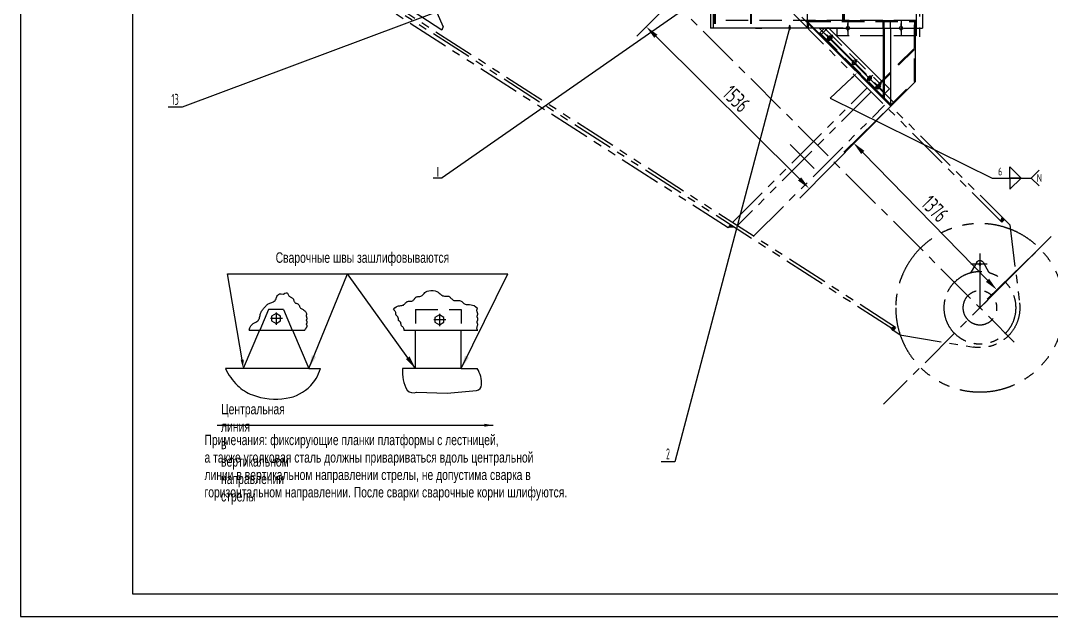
# Model space of a CAD drawing. Header units: millimetres. Extents: x 0 to 12600, y -352 to 8910.
# Drawn here: x 0 to 6900, y 0 to 3989 of the extents above; entities that cross this region are included whole.
import ezdxf
from ezdxf.enums import TextEntityAlignment as Align

# ---------------------------------------------------------------- set-up
doc = ezdxf.new("R2010")
doc.units = ezdxf.units.MM
doc.header["$LTSCALE"] = 300
for name, pattern in [('F', [0.75, 0.5, -0.25]), ('G', [2, 1.25, -0.25, 0.25, -0.25]), ('K', [2.5, 1.25, -0.25, 0.25, -0.25, 0.25, -0.25])]:
    doc.linetypes.add(name, pattern=pattern)
for name, color, linetype in [('01', 7, 'Continuous'), ('02', 1, 'Continuous'), ('04', 2, 'F'), ('05', 4, 'G'), ('07', 6, 'K'), ('08', 1, 'Continuous'), ('10', 1, 'Continuous'), ('11', 3, 'Continuous'), ('13', 3, 'Continuous')]:
    doc.layers.add(name, color=color, linetype=linetype)
doc.styles.get("Standard").update_dxf_attribs({"font": 'isocp', "width": 0.707, "bigfont": 'intecad.shx'})
doc.dimstyles.new('INTE', dxfattribs={"dimscale": 30, "dimtxt": 3.5, "dimasz": 3, "dimexe": 3, "dimexo": 0, "dimgap": 1, "dimtad": 1, "dimdec": 0, "dimdsep": 46, "dimtxsty": 'Standard', "dimcen": 0, "dimclrd": 1, "dimclre": 1, "dimclrt": 3, "dimaunit": 1, "dimadec": 0, "dimazin": 0, "dimtfac": 1, "dimtdec": 0, "dimtmove": 0, "dimatfit": 0, "dimfxl": 1, "dimarcsym": 0})

# ---------------------------------------------------------------- blocks, each defined once
blk = doc.blocks.new('Q7')
at = {"layer": '07', "linetype": 'K', "ltscale": 0.75}
for points in [[(51585.8, -3371.7), (51574.4, -3379.1), (51596.7, -3388.6)], [(47305.1, -4931.5), (47298.7, -4937.8), (47316.4, -4955.5), (47322.8, -4949.1)], [(47313.4, -4923.2), (47305.1, -4931.5), (47322.8, -4949.1)], [(49133.4, -4972.2), (49111.1, -4986.5), (49142.5, -4986.3)], [(48055.9, -5664.9), (48045.4, -5671.7), (48041.9, -5681)]]:
    blk.add_hatch(color=6, dxfattribs=at).paths.add_polyline_path(points)
h = blk.add_hatch(color=6, dxfattribs=at)
h.paths.add_polyline_path([(48055.9, -5664.9), (48041.9, -5681), (48027.8, -5659.2), (48034.5, -5654.9), (48034.5, -5654.9)])
h.paths.add_polyline_path([(48045.4, -5671.7), (48055.9, -5664.9), (48034.5, -5654.9)])
at = {"layer": '05', "color": 4, "linetype": 'G'}
blk.add_line((51004.9, -1150.9), (50329.1, -475.2), dxfattribs=at)
at = {"layer": '05', "color": 4, "linetype": 'G', "ltscale": 0.75}
for p, q in [((51860, -1130.3), (47232.2, -5758.1)), ((46994.5, -5060.7), (48108.6, -6174.7))]:
    blk.add_line(p, q, dxfattribs=at)
at = {"layer": '07', "color": 6, "linetype": 'K', "ltscale": 0.75}
for p, q in [((51592.9, -284.4), (51093.4, 215.1)), ((51560, -234.6), (51101.8, 223.6)), ((51094.2, -449), (50703.6, -58.4)), ((51094.2, -432), (50709.6, -47.4)), ((51402.8, -258.2), (51484.7, -176.2)), ((51603.2, -191.4), (51551.6, -243.1)), ((51297, -311.7), (51596, -610.6)), ((51592.9, -284.4), (51601.2, -292.7)), ((51468.7, -735), (51113, -379.4)), ((51269.8, -607.6), (51136.5, -474.3)), ((51619.2, -474.5), (51624.3, -469.4)), ((51026.1, -528.1), (50373.7, -1180.5)), ((50399, -545.1), (50913.7, -1059.7)), ((51212.1, -566.9), (51136.5, -491.3)), ((51345.1, -532.3), (51136.5, -740.8)), ((51136.5, -642.5), (51220.6, -558.4)), ((51269.4, -607.2), (51319.3, -657.1)), ((51623.2, -613.3), (51676.8, -559.8)), ((51623.2, -648.7), (51691.9, -580)), ((51051.6, -727.5), (51094.2, -684.8)), ((51319.3, -657.1), (51136.5, -839.8)), ((51431.4, -805.2), (51301.2, -675.1)), ((51473.2, -763.3), (51580.9, -655.6)), ((51473.2, -798.7), (51580.9, -691)), ((51094.2, -783.1), (51070.1, -807.3)), ((51136.5, -1100), (51430.9, -805.6)), ((51094.2, -882.1), (51068, -908.4)), ((51136.5, -1135.4), (51430.9, -841)), ((51800.1, -1012.3), (51867.7, -1020)), ((50822.1, -1414.5), (51094.2, -1142.3)), ((51430.9, -1164.8), (51323.6, -1272.2)), ((50822.1, -1449.8), (51094.2, -1177.7)), ((51323.6, -1272.2), (51185.4, -1352.5)), ((50779.8, -1456.8), (50791.7, -1444.8)), ((47262.7, -4973.9), (50749.4, -1487.1)), ((50779.8, -1492.1), (50791.7, -1480.2)), ((47316.4, -4955.5), (50749.4, -1522.5)), ((50822.1, -1563.5), (50803.1, -1574.5)), ((51898.2, -2842.7), (50663.7, -1608.2)), ((51411.5, -3203.3), (52497, -2505.4)), ((51425.9, -3217.8), (52503.7, -2524.9)), ((51450.4, -3213.9), (52506.1, -2535.2)), ((49156.5, -2882), (49396.7, -2641.9)), ((49409.5, -2874), (49173, -2637.4)), ((51592.2, -3355.8), (52522.7, -2757.6)), ((48027.8, -5659.2), (52522.4, -2769.6)), ((48045.4, -5671.7), (52521.8, -2793.8)), ((49146.9, -4993.2), (52521.1, -2824)), ((51972.6, -2812.8), (51362.1, -3057.6)), ((51990.7, -2830.9), (51972.6, -2812.8)), ((51054.3, -3644.5), (51279.8, -3137)), ((51411.5, -3203.3), (51558.3, -3350.2)), ((51426, -3217.9), (51415.2, -3201.1)), ((51425.9, -3217.8), (51582.2, -3374.1)), ((51450.4, -3213.9), (51592.2, -3355.8)), ((51499.9, -3291.7), (51487.9, -3279.7)), ((51063.3, -3668.5), (51558.4, -3350.2)), ((51596.7, -3388.6), (51574.4, -3379.1)), ((51585.8, -3371.7), (51596.7, -3388.6)), ((51054.3, -3644.5), (51063.3, -3668.5)), ((49119, -4957.8), (48216.6, -4055.4)), ((48189.7, -4082.2), (49086.3, -4978.8)), ((48977, -5049.1), (48099.9, -4172)), ((48570.9, -4596.2), (48732.1, -4435)), ((47298.7, -4937.8), (47316.4, -4955.5)), ((47305.1, -4931.5), (47322.8, -4949.1)), ((47322.8, -4949.1), (47313.4, -4923.2)), ((47262.7, -4973.9), (47197.2, -5495)), ((49142.5, -4986.3), (49111.1, -4986.5)), ((49133.4, -4972.2), (49146.9, -4993.2)), ((48034.5, -5654.9), (48055.9, -5664.9)), ((48045.4, -5671.7), (48034.5, -5654.9)), ((47998.1, -5709.3), (47506.1, -5791.6)), ((47998.1, -5709.3), (48041.9, -5681)), ((48027.8, -5659.2), (48041.9, -5681)), ((48041.9, -5681), (48055.9, -5664.9)), ((48041.9, -5681), (48045.4, -5671.7))]:
    blk.add_line(p, q, dxfattribs=at)
at = {"layer": '07', "color": 6, "linetype": 'K'}
for p, q in [((48328.3, -1805.8), (50421.1, -458.5)), ((48065.8, -2548.6), (51144, -566.9)), ((51029.4, -1076.3), (50673.1, -1432.7)), ((49079.7, -1538.7), (49926.2, -2385.1)), ((48192.7, -1657.1), (49524.3, -2988.7)), ((49874.9, -2755.5), (49229.5, -2110.2)), ((49781, -2455.6), (49996.6, -2239.9)), ((49086.3, -2952.2), (49509.9, -2528.7)), ((47462.1, -5165.4), (47462.1, -5528.3)), ((47440.4, -5223.8), (47403.9, -5287)), ((47413.3, -5236.3), (47522.4, -5236.3)), ((47483.7, -5223.8), (47520.3, -5287))]:
    blk.add_line(p, q, dxfattribs=at)
for centre, radius in [((47462.1, -5528.3), 563.8), ((47462.1, -5236.3), 6.5)]:
    blk.add_circle(centre, radius, dxfattribs=at)
at = {"layer": '07', "color": 6, "linetype": 'K', "ltscale": 0.75}
for radius in [241.5, 114]:
    blk.add_circle((47462.1, -5528.3), radius, dxfattribs=at)
for centre, radius, start, end in [((51431.7, -446.4), 825, 95.06839, 183.33406), ((51431.7, -446.4), 813, 94.44616, 151.38058), ((51431.7, -446.4), 813, 152.20659, 183.17246), ((51431.4, -446), 190, 45, 170.38328), ((51431.4, -446), 190, 9.61672, 45), ((50704.1, -850.1), 368.5, 224.92226, 218.33024), ((51431.4, -446), 190, 183.18586, 225), ((51431.4, -446), 190, 225, 321.92891), ((50704.1, -850.1), 190.5, 224.84962, 212.01641), ((51754.2, -1415.7), 406, 90.32291, 108.82211), ((51754.2, -1415.7), 406, 83.51037, 84.34424), ((51754.2, -1415.7), 406, 115.2658, 133.79571), ((50784.1, -1541.6), 38, 135, 204.30797), ((50784.1, -1541.6), 38, 281.64293, 300.1478), ((51418.7, -3198.7), 152, 111.84651, 156.05203), ((47462.1, -5528.3), 267, 172.83415, 279.49999)]:
    blk.add_arc(centre, radius, start, end, dxfattribs=at)
at = {"layer": '07', "color": 6, "linetype": 'K'}
for centre, radius, start, end in [((50682.3, -864.2), 482.5, 98.75459, 122.77274), ((48589.4, -2211.5), 482.5, 122.77274, 212.57455), ((47462.1, -5236.3), 25, 30, 150), ((47382.3, -5274.5), 25, 287.4631, 330), ((47541.9, -5274.5), 25, 210, 252.5369)]:
    blk.add_arc(centre, radius, start, end, dxfattribs=at)
blk = doc.blocks.new('2-3')
at = {"layer": '10'}
for points in [[(56695.6, 25017.3), (56695.6, 25023.3), (56701.6, 25017.3)], [(56701.6, 24839.3), (56699.8, 24835.1), (56695.6, 24839.3)]]:
    blk.add_hatch(color=256, dxfattribs=at).paths.add_polyline_path(points)
for p, q in [((56707.6, 26111.2), (56707.6, 25645.5)), ((56749.9, 26132.3), (56749.9, 24972.3)), ((56707.6, 25603.2), (56707.6, 24972.5)), ((55647.6, 25341.5), (55971.6, 25341.5)), ((55977.6, 25163.5), (55977.6, 25335.5)), ((55977.6, 25239.5), (55608.6, 25239.5)), ((55608.6, 25239.5), (55608.6, 25150.5)), ((56707.6, 25239.5), (55977.6, 25239.5)), ((56707.6, 25239.5), (56707.6, 24972.5)), ((55608.6, 25150.5), (55329.6, 25150.5)), ((55329.6, 25150.5), (55329.6, 24972.5)), ((55977.6, 25080.3), (55977.6, 24972.3)), ((56707.6, 25080.3), (55977.6, 25080.3)), ((56707.6, 25080.3), (56707.6, 24921.3)), ((56701.6, 25017.3), (56695.6, 25023.3)), ((56701.6, 24616.8), (56701.6, 25017.3)), ((56701.6, 24839.3), (56701.6, 25017.3)), ((56218.6, 24972.3), (55329.6, 24972.3)), ((55631.6, 24972.3), (55673.9, 24972.3)), ((56541.1, 24453.8), (56022.6, 24972.3)), ((56545.6, 24972.3), (56587.9, 24972.3)), ((56707.6, 24972.5), (56749.9, 24972.3)), ((56695.6, 24839.3), (56701.6, 24839.3)), ((56699.8, 24835.1), (56695.6, 24839.3)), ((56541.1, 24453.8), (56699.8, 24612.5))]:
    blk.add_line(p, q)
at = {"color": 2}
blk.add_line((55984.6, 25010.3), (55984.6, 25023.3), dxfattribs=at)
at = {"color": 2, "linetype": 'F'}
blk.add_line((55984.6, 25023.3), (56695.6, 25023.3), dxfattribs=at)
for centre, radius in [((56728.7, 26132.3), 21.1), ((56728.7, 25624.3), 21.1), ((56249.6, 24972.3), 11), ((56249.6, 24972.3), 11), ((56605.6, 24972.3), 11), ((56605.6, 24972.3), 11)]:
    blk.add_circle(centre, radius)
for centre, radius, start, end in [((55965.6, 25329.5), 6, 0, 90), ((55971.6, 25335.5), 6, 0, 90), ((56451.3, 24579), 11, 195.94781, 74.05219), ((56695.6, 24616.8), 6, 315, 0)]:
    blk.add_arc(centre, radius, start, end)
at = {"layer": '01', "color": 7, "linetype": 'Continuous'}
for p, q in [((55647.6, 25341.5), (55647.6, 25239.5)), ((55798.6, 25335.5), (55647.6, 25335.5)), ((55348.6, 25150.5), (55348.6, 24972.5)), ((56485.6, 24972.5), (56485.6, 25023.3)), ((56491.6, 24972.5), (56491.6, 25023.3)), ((56535.6, 24972.5), (56535.6, 25023.3)), ((56485.6, 24972.5), (56485.6, 24512.4)), ((56491.6, 24972.5), (56491.6, 24506.4)), ((56535.6, 24972.5), (56535.6, 24462.4)), ((56707.6, 24972.5), (56707.6, 24921.3))]:
    blk.add_line(p, q, dxfattribs=at)
at = {"layer": '01'}
blk.add_line((55977.6, 25239.5), (55977.6, 24972.5), dxfattribs=at)
at = {"layer": '01', "color": 7, "linetype": 'Continuous'}
for centre in [(56124.4, 24905.9), (56393.8, 24636.5)]:
    blk.add_circle(centre, 11, dxfattribs=at)
at = {"layer": '04'}
for p, q in [((56707.6, 25645.5), (56707.6, 25603.2)), ((55983.6, 25239.5), (55983.6, 24972.5)), ((56701.6, 25239.5), (56701.6, 25023.3)), ((55354.6, 25150.5), (55354.6, 24972.5)), ((55361.6, 25150.5), (55361.6, 24972.5)), ((56707.6, 25073.3), (55361.6, 25073.3)), ((56212.6, 25073.3), (56212.6, 25023.3)), ((56218.6, 25073.3), (56218.6, 25023.3)), ((56224.6, 25073.3), (56224.6, 25023.3)), ((56707.6, 25023.3), (55361.6, 25023.3)), ((55984.6, 25023.3), (56695.6, 25023.3)), ((55984.6, 25017.3), (56701.6, 25017.3)), ((55984.6, 25010.3), (56022.6, 24972.3)), ((56695.6, 24619.3), (56695.6, 25023.3)), ((56695.6, 25023.3), (56695.6, 24972.5)), ((56695.6, 25023.3), (56701.6, 25017.3)), ((56695.6, 24839.3), (56695.6, 25023.3)), ((56701.6, 25023.3), (56701.6, 24972.5)), ((56218.6, 24972.3), (56707.6, 24972.3)), ((56425.6, 24569.3), (56695.6, 24839.3)), ((56699.8, 24835.1), (56701.6, 24839.3)), ((56536.8, 24458), (56693.8, 24615)), ((56485.6, 24512.4), (56535.6, 24462.4))]:
    blk.add_line(p, q, dxfattribs=at)
at = {"layer": '04', "color": 2, "linetype": 'F'}
for p, q in [((55798.6, 25335.5), (55965.6, 25335.5)), ((55971.6, 25163.5), (55971.6, 25329.5)), ((55647.6, 25239.5), (55647.6, 25163.5)), ((55596.6, 25150.5), (55596.6, 24972.5)), ((55602.6, 25150.5), (55602.6, 24972.5)), ((55647.6, 25163.5), (55977.6, 25163.5)), ((56174.6, 24972.3), (56174.6, 24921.3)), ((56707.6, 24921.3), (56174.6, 24921.3)), ((56429.8, 24565.1), (56699.8, 24835.1))]:
    blk.add_line(p, q, dxfattribs=at)
at = {"layer": '04', "color": 2}
blk.add_line((55984.6, 25017.3), (56701.6, 25017.3), dxfattribs=at)
at = {"layer": '04', "color": 2, "linetype": 'F'}
blk.add_arc((56689.6, 24619.3), 6, 315, 0, dxfattribs=at)
at = {"layer": '05'}
for p, q in [((56728.7, 26175.9), (56728.7, 24914)), ((56249.6, 25025.5), (56249.6, 24921.3)), ((56249.6, 24951.5), (56249.6, 25003.1)), ((56605.6, 25028.1), (56605.6, 24921.3)), ((56605.6, 24951.5), (56605.6, 25003.1)), ((56174.6, 24972.3), (56667, 24972.3)), ((56436.6, 24564.3), (56473.1, 24600.7))]:
    blk.add_line(p, q, dxfattribs=at)
at = {"layer": '05', "color": 4, "linetype": 'G'}
for p, q in [((56554.5, 24475.7), (56057.9, 24972.3)), ((56057.9, 24972.3), (56695.6, 24972.3)), ((56109.7, 24891.2), (56146.1, 24927.7)), ((56379.1, 24621.8), (56415.6, 24658.3))]:
    blk.add_line(p, q, dxfattribs=at)
blk = doc.blocks.new('*D72')
at = {"layer": '08', "color": 1, "lineweight": -2}
for p, q in [((5829.1, 3419.9), (5509.5, 3108.3)), ((5636.8, 3106.7), (6471.9, 2250.4)), ((6789.9, 2434.8), (6470.3, 2123.1))]:
    blk.add_line(p, q, dxfattribs=at)
at = {"layer": '08', "color": 1}
for points in [[(5647.5, 3117.2), (5626.1, 3096.2), (5574, 3171.1)], [(6482.7, 2260.9), (6461.2, 2239.9), (6534.8, 2185.9)]]:
    blk.add_solid(points, dxfattribs=at)
at = {"layer": 'Defpoints', "color": 0}
for p in [(5829.1, 3419.9), (6789.9, 2434.8), (6534.8, 2185.9)]:
    blk.add_point(p, dxfattribs=at)
at = {"layer": '08', "color": 3, "insert": (6120.6, 2728.8), "char_height": 105, "attachment_point": 5, "rotation": 314.28195}
blk.add_mtext('1376', dxfattribs=at)
blk = doc.blocks.new('*D73')
at = {"layer": '08', "color": 1, "lineweight": -2}
for p, q in [((4739, 4502.6), (4124.5, 3883.9)), ((5214.2, 2928.5), (4251.8, 3884.3)), ((5829.1, 3419.9), (5214.7, 2801.2))]:
    blk.add_line(p, q, dxfattribs=at)
at = {"layer": '08', "color": 1}
for points in [[(4262.4, 3895), (4241.2, 3873.7), (4187.9, 3947.8)], [(5224.8, 2939.2), (5203.6, 2917.9), (5278.1, 2865.1)]]:
    blk.add_solid(points, dxfattribs=at)
at = {"layer": 'Defpoints', "color": 0}
for p in [(4739, 4502.6), (4187.9, 3947.8), (5829.1, 3419.9)]:
    blk.add_point(p, dxfattribs=at)
at = {"layer": '08', "color": 3, "insert": (4791.1, 3465), "char_height": 105, "attachment_point": 5, "rotation": 315.19759}
blk.add_mtext('1536', dxfattribs=at)
blk = doc.blocks.new('222')
at = {"layer": '01', "color": 7, "linetype": 'Continuous'}
for p, q in [((6500.2, 3309), (7080.2, 3309)), ((6500.2, 3234), (6500.2, 3309)), ((6500.2, 3264), (7080.2, 3264)), ((6549.2, 3274), (6549.2, 3262)), ((6571.2, 3274), (6571.2, 3262)), ((6778.2, 3274), (6778.2, 3262)), ((6800.2, 3274), (6800.2, 3262)), ((7007.2, 3274), (7007.2, 3262)), ((7029.2, 3274), (7029.2, 3262)), ((7080.2, 3234), (7080.2, 3309)), ((6500.2, 3240), (7080.2, 3240)), ((6500.2, 3234), (7080.2, 3234))]:
    blk.add_line(p, q, dxfattribs=at)
for centre, start, end in [((6560.2, 3274), 0, 180), ((6560.2, 3262), 180, 0), ((6789.2, 3274), 0, 180), ((6789.2, 3262), 180, 0), ((7018.2, 3274), 0, 180), ((7018.2, 3262), 180, 0)]:
    blk.add_arc(centre, 11, start, end, dxfattribs=at)
at = {"layer": '05', "color": 4, "linetype": 'G'}
blk.add_line((6530.2, 3268), (7080.2, 3268), dxfattribs=at)
at = {"layer": '05'}
for p, q in [((6560.2, 3238.2), (6560.2, 3294.3)), ((6789.2, 3238.2), (6789.2, 3295.7)), ((7018.2, 3238.2), (7018.2, 3297.7))]:
    blk.add_line(p, q, dxfattribs=at)
blk = doc.blocks.new('33')
at = {"layer": '01', "color": 7, "linetype": 'Continuous'}
for p, q in [((6371.8, 3459.1), (6358.5, 3459.1)), ((6358.5, 3409.1), (6358.5, 3459.1)), ((6878.5, 3409.1), (6878.5, 3459.1)), ((6371.8, 3415.1), (6358.5, 3415.1)), ((6371.8, 3409.1), (6358.5, 3409.1)), ((6416.5, 3439.1), (6416.5, 3431.1)), ((6438.5, 3439.1), (6438.5, 3431.1)), ((6797.5, 3439.1), (6797.5, 3431.1)), ((6819.5, 3439.1), (6819.5, 3431.1))]:
    blk.add_line(p, q, dxfattribs=at)
for centre, start, end in [((6427.5, 3439.1), 359.86808, 180.13192), ((6808.5, 3439.1), 359.86808, 180.13192), ((6427.5, 3431.1), 180, 0), ((6808.5, 3431.1), 180, 0)]:
    blk.add_arc(centre, 11, start, end, dxfattribs=at)
at = {"layer": '04', "color": 2, "linetype": 'F'}
for p, q in [((6371.8, 3459.1), (6878.5, 3459.1)), ((6371.8, 3415.1), (6878.5, 3415.1)), ((6878.5, 3409.1), (6371.8, 3409.1))]:
    blk.add_line(p, q, dxfattribs=at)
at = {"layer": '05'}
for p, q in [((6427.5, 3415.1), (6427.5, 3459.1)), ((6808.5, 3415.1), (6808.5, 3459.1))]:
    blk.add_line(p, q, dxfattribs=at)
at = {"layer": '05', "color": 4, "linetype": 'G'}
blk.add_line((6878.5, 3435.1), (6358.5, 3435.1), dxfattribs=at)
blk = doc.blocks.new('*U84', base_point=(5601.3, 3640.6))
at = {"layer": '01'}
for points in [[(6622.1, 3010), (6697.1, 2935), (6622.1, 2935)], [(6622.1, 2860), (6697.1, 2935), (6622.1, 2935)]]:
    blk.add_lwpolyline(points, close=True, dxfattribs=at)
at = {"layer": '02'}
for points in [[(5563, 3604.7), (5418.1, 3468.9), (6502.1, 2935), (6764.6, 2935)], [(6817.7, 2988), (6764.6, 2935), (6817.7, 2882)]]:
    blk.add_lwpolyline(points, dxfattribs=at)
blk.add_lwpolyline([(5601.3, 3640.6, 0, 12, 0), (5563, 3604.7, 12, 12, 0)], format="xyseb", dxfattribs=at)
at = {"layer": '13', "width": 0.707}
blk.add_text('6', height=52.5, dxfattribs=at).set_placement((6542.6, 2952.2))
at = {"layer": '13', "width": 1.010989}
blk.add_text('N', height=52.5, dxfattribs=at).set_placement((6802.1, 2908.7), (6836.6, 2908.7), align=Align.FIT)
blk = doc.blocks.new('*U106')
at = {"layer": '01'}
for points in [[(25, 292), (25, 5)], [(25, 5), (415, 5)]]:
    blk.add_lwpolyline(points, dxfattribs=at)
at = {"layer": '02'}
for points in [[(0, 297), (0, 0)], [(0, 0), (420, 0)]]:
    blk.add_lwpolyline(points, dxfattribs=at)

msp = doc.modelspace()

# ---------------------------------------------------------------- linework, layer by layer
for p, q in [((1599.9, 1915.9), (1489.8, 1659.2)), ((1819.1, 1915.8), (1929.1, 1659.2)), ((1929.1, 1659.2), (1489.8, 1659.2)), ((2947.8, 1658.7), (2643.8, 1658.7))]:
    msp.add_line(p, q)
at = {"layer": '01'}
for p, q in [((1709.5, 2026.9), (1679.5, 2009.6)), ((1679.5, 2009.6), (1679.5, 1978.3)), ((1739.5, 2009.6), (1709.5, 2026.9)), ((1739.5, 1978.3), (1739.5, 2009.6)), ((2803.7, 2018.5), (2773.7, 2001.1)), ((2773.7, 2001.1), (2773.7, 1969.9)), ((2833.7, 2001.1), (2803.7, 2018.5)), ((2833.7, 1969.9), (2833.7, 2001.1)), ((1679.5, 1978.3), (1709.5, 1961)), ((1709.5, 1961), (1739.5, 1978.3)), ((2773.7, 1969.9), (2803.7, 1952.6)), ((2803.7, 1952.6), (2833.7, 1969.9))]:
    msp.add_line(p, q, dxfattribs=at)
at = {"layer": '01', "color": 7, "linetype": 'Continuous'}
for p, q in [((1529.2, 1916), (1902.8, 1915.8)), ((2565.7, 1915.8), (3059.7, 1915.8)), ((2643.8, 1658.7), (2643.8, 1915.8)), ((2947.8, 1658.7), (2947.8, 1915.8)), ((1489.8, 1659.2), (1371.3, 1659.2)), ((1929.1, 1659.2), (2007, 1659.2)), ((2643.8, 1658.7), (2556.7, 1658.7)), ((2947.8, 1658.7), (3057.1, 1658.7)), ((1316.4, 1279.7), (3163.5, 1279.7))]:
    msp.add_line(p, q, dxfattribs=at)
for points in [[(1376.4, 1269.7), (1316.4, 1279.7), (1376.4, 1289.7)], [(3103.5, 1289.7), (3163.5, 1279.7), (3103.5, 1269.7)]]:
    msp.add_solid(points, dxfattribs=at)
at = {"layer": '02'}
for p, q in [((4538.3, 4703.1), (1080.5, 3409.5)), ((4711.5, 4254), (2822.1, 2935.9)), ((5147.7, 3938.4), (4379.7, 1035.7)), ((1080.5, 3409.5), (987.5, 3409.5)), ((2762.1, 2935.9), (2822.1, 2935.9)), ((4379.7, 1035.7), (4286.7, 1035.7))]:
    msp.add_line(p, q, dxfattribs=at)
at = {"layer": '02', "color": 1, "linetype": 'Continuous'}
for p, q in [((1385.8, 2292.6), (3261.5, 2292.6)), ((1483.1, 1718.8), (1385.8, 2292.6))]:
    msp.add_line(p, q, dxfattribs=at)
at = {"layer": '02'}
for points in [[(1529.2, 1916), (1534.6, 1931.9), (1541.4, 1944.3), (1549.1, 1953.7), (1557.3, 1960.8), (1565.6, 1966.3), (1573.6, 1970.7), (1580.9, 1974.6), (1587.1, 1978.8), (1591.9, 1983.6), (1595.4, 1989.1), (1598, 1995.1), (1599.9, 2001.4), (1601.3, 2007.9), (1602.4, 2014.4), (1603.7, 2020.8), (1605.2, 2026.9), (1607.2, 2032.6), (1609.7, 2037.9), (1612.6, 2042.9), (1615.8, 2047.6), (1619.3, 2052.1), (1622.9, 2056.5), (1626.5, 2060.8), (1630.1, 2065), (1633.7, 2069.3), (1637.3, 2073.5), (1640.9, 2077.6), (1644.6, 2081.6), (1648.6, 2085.4), (1652.9, 2088.9), (1657.6, 2092.1), (1662.8, 2094.9), (1668.4, 2097.3), (1674.5, 2099.4), (1680.7, 2101.6), (1686.8, 2104), (1692.8, 2106.8), (1698.2, 2110.4), (1703, 2114.8), (1707, 2120.3), (1710.1, 2127.1), (1712.8, 2134.5), (1715.8, 2142), (1719.8, 2148.9), (1725.6, 2154.6), (1733.7, 2158.5), (1744.9, 2159.8), (1759.8, 2158)], [(1759.8, 2158), (1769.5, 2163.2), (1776.8, 2165.5), (1782.2, 2165.3), (1786.1, 2163.1), (1789, 2159.7), (1791.2, 2155.4), (1793.2, 2150.9), (1795.4, 2146.7), (1798.2, 2143.4), (1801.4, 2140.7), (1804.9, 2138.5), (1808.5, 2136.7), (1812.2, 2135.1), (1815.7, 2133.4), (1818.9, 2131.5), (1821.6, 2129.2), (1823.8, 2126.3), (1825.5, 2123.1), (1826.9, 2119.5), (1828.1, 2115.8), (1829.4, 2112), (1830.8, 2108.5), (1832.5, 2105.2), (1834.7, 2102.3), (1837.4, 2100), (1840.6, 2098.2), (1844.1, 2096.6), (1847.8, 2095.2), (1851.4, 2093.8), (1854.9, 2092.2), (1858.1, 2090.4), (1860.9, 2088), (1863, 2085.2), (1864.8, 2081.9), (1866.3, 2078.3), (1867.8, 2074.6), (1869.4, 2070.9), (1871.4, 2067.3), (1873.9, 2064), (1877.2, 2061.1), (1881.3, 2058.7), (1886.1, 2056.4), (1891.3, 2053.9), (1896.8, 2050.8), (1902.3, 2046.5), (1907.6, 2040.8), (1912.3, 2033.2), (1916.4, 2023.2)], [(2495.7, 2054.9), (2504.5, 2064.8), (2513.2, 2071.7), (2521.7, 2076.2), (2529.8, 2078.8), (2537.5, 2080.2), (2544.6, 2081), (2551.1, 2081.6), (2556.9, 2082.7), (2561.8, 2084.7), (2566.1, 2087.5), (2569.9, 2090.9), (2573.4, 2094.5), (2576.6, 2098.3), (2579.9, 2101.8), (2583.3, 2104.9), (2586.9, 2107.3), (2591.1, 2108.8), (2595.6, 2109.7), (2600.3, 2110), (2605.1, 2110.2), (2609.9, 2110.3), (2614.7, 2110.7), (2619.1, 2111.5), (2623.3, 2113), (2627, 2115.4), (2630.3, 2118.6), (2633.4, 2122.1), (2636.4, 2125.9), (2639.4, 2129.7), (2642.5, 2133.3), (2645.8, 2136.4), (2649.5, 2138.8), (2653.6, 2140.4), (2658.1, 2141.3), (2662.9, 2141.8), (2667.8, 2142.2), (2672.8, 2142.8), (2677.8, 2143.8), (2682.6, 2145.6), (2687.1, 2148.4), (2691.4, 2152.4), (2695.8, 2157.2), (2700.6, 2162.6), (2706.3, 2167.9), (2713.3, 2172.8), (2721.9, 2177), (2732.6, 2179.9), (2745.8, 2181.2)], [(2745.8, 2181.2), (2761.6, 2181.3), (2774.7, 2179.2), (2785.4, 2175.4), (2794.3, 2170.4), (2801.7, 2164.7), (2808.1, 2159), (2813.9, 2153.8), (2819.5, 2149.6), (2825.3, 2146.9), (2831.2, 2145.4), (2837.2, 2144.8), (2843.3, 2144.7), (2849.2, 2144.8), (2854.9, 2144.8), (2860.3, 2144.3), (2865.4, 2143), (2870.1, 2140.6), (2874.5, 2137.3), (2878.6, 2133.5), (2882.6, 2129.3), (2886.6, 2125.2), (2890.7, 2121.3), (2895.1, 2118.1), (2899.8, 2115.7), (2904.9, 2114.4), (2910.3, 2113.9), (2915.9, 2114.1), (2921.7, 2114.5), (2927.4, 2115), (2933.1, 2115.1), (2938.5, 2114.7), (2943.6, 2113.4), (2948.3, 2111), (2952.7, 2107.7), (2957, 2104), (2961.3, 2100), (2965.9, 2096), (2970.8, 2092.5), (2976.2, 2089.7), (2982.4, 2088), (2989.3, 2087.4), (2997.1, 2087.4), (3005.7, 2087.5), (3015, 2086.8), (3024.9, 2084.6), (3035.5, 2080.4), (3046.7, 2073.3), (3058.5, 2062.7)], [(1902.8, 1915.8), (1905.5, 1920.6), (1908, 1924.8), (1910.3, 1928.5), (1912.4, 1931.7), (1914.3, 1934.6), (1915.8, 1937.2), (1916.9, 1939.5), (1917.5, 1941.7), (1917.7, 1943.7), (1917.5, 1945.7), (1917, 1947.5), (1916.3, 1949.3), (1915.6, 1951.1), (1914.9, 1952.8), (1914.5, 1954.5), (1914.3, 1956.2), (1914.5, 1957.9), (1915, 1959.5), (1915.6, 1961.2), (1916.4, 1962.9), (1917.2, 1964.6), (1917.9, 1966.2), (1918.4, 1967.9), (1918.6, 1969.6), (1918.4, 1971.3), (1917.9, 1972.9), (1917.2, 1974.6), (1916.4, 1976.3), (1915.6, 1978), (1915, 1979.6), (1914.5, 1981.3), (1914.3, 1983), (1914.5, 1984.7), (1914.9, 1986.4), (1915.6, 1988.1), (1916.3, 1989.8), (1917, 1991.6), (1917.5, 1993.5), (1917.7, 1995.5), (1917.5, 1997.5), (1916.9, 1999.7), (1916, 2002), (1915, 2004.6), (1914.2, 2007.4), (1913.7, 2010.7), (1913.7, 2014.3), (1914.6, 2018.5), (1916.4, 2023.2)], [(2495.7, 2054.9), (2501.2, 2050), (2505, 2045.2), (2507.5, 2040.5), (2508.9, 2036), (2509.7, 2031.7), (2510.1, 2027.7), (2510.4, 2024.1), (2511, 2020.9), (2512.2, 2018.1), (2513.7, 2015.7), (2515.6, 2013.6), (2517.6, 2011.7), (2519.7, 2009.9), (2521.7, 2008.1), (2523.4, 2006.2), (2524.7, 2004.2), (2525.6, 2001.9), (2526, 1999.4), (2526.2, 1996.7), (2526.3, 1994.1), (2526.4, 1991.4), (2526.6, 1988.7), (2527, 1986.3), (2527.9, 1984), (2529.2, 1981.9), (2530.9, 1980.1), (2532.9, 1978.3), (2535, 1976.7), (2537.2, 1975), (2539.1, 1973.3), (2540.9, 1971.4), (2542.2, 1969.4), (2543.1, 1967.1), (2543.5, 1964.6), (2543.8, 1961.9), (2544, 1959.2), (2544.4, 1956.4), (2545, 1953.6), (2545.9, 1951), (2547.5, 1948.4), (2549.7, 1946), (2552.4, 1943.6), (2555.3, 1940.9), (2558.3, 1937.7), (2561.1, 1933.9), (2563.4, 1929.1), (2565, 1923.1), (2565.7, 1915.8)], [(3058.5, 1915.8), (3055.9, 1922.2), (3054.8, 1927.9), (3054.7, 1933), (3055.3, 1937.4), (3056.5, 1941.3), (3057.8, 1944.8), (3059.1, 1948), (3059.9, 1951), (3060.2, 1953.8), (3059.9, 1956.5), (3059.2, 1959), (3058.3, 1961.5), (3057.3, 1963.9), (3056.4, 1966.3), (3055.8, 1968.6), (3055.5, 1970.9), (3055.8, 1973.2), (3056.4, 1975.5), (3057.4, 1977.8), (3058.5, 1980.1), (3059.5, 1982.4), (3060.5, 1984.6), (3061.1, 1986.9), (3061.4, 1989.2), (3061.1, 1991.5), (3060.5, 1993.8), (3059.5, 1996.1), (3058.5, 1998.4), (3057.4, 2000.7), (3056.4, 2003), (3055.8, 2005.3), (3055.5, 2007.6), (3055.8, 2009.9), (3056.4, 2012.2), (3057.3, 2014.6), (3058.3, 2017), (3059.2, 2019.5), (3059.9, 2022), (3060.2, 2024.7), (3059.9, 2027.5), (3059.1, 2030.5), (3057.8, 2033.6), (3056.5, 2037.2), (3055.3, 2041.1), (3054.7, 2045.5), (3054.8, 2050.5), (3055.9, 2056.2), (3058.5, 2062.7)]]:
    msp.add_lwpolyline(points, dxfattribs=at)
for points in [[(1371.3, 1659.2, 0.088954), (1451.5, 1546.6, 0.10416), (1551.4, 1483, 0.129741), (1778.2, 1460, 0.162162), (1941.6, 1544.8, 0.063048), (1978.1, 1593.2, 0.053051), (2007, 1659.2)], [(2556.7, 1658.7, 0.148756), (2587.4, 1514.1, 0.29761), (2649.9, 1501.8), (2855.8, 1495.3), (3051.7, 1513.1, 0.377348), (3086, 1549.3, 0.148911), (3057.1, 1658.7)]]:
    msp.add_lwpolyline(points, format="xyb", dxfattribs=at)
at = {"layer": '02', "color": 1, "linetype": 'Continuous'}
msp.add_solid([(1493, 1719.9), (1489.8, 1659.2), (1473.1, 1717.7)], dxfattribs=at)
at = {"layer": '04', "color": 2, "linetype": 'F'}
for p, q in [((1659.5, 2054.9), (1599.9, 1915.9)), ((1759.5, 2054.9), (1659.5, 2054.9)), ((1759.5, 2054.9), (1819.1, 1915.8))]:
    msp.add_line(p, q, dxfattribs=at)
at = {"layer": '04'}
for p, q in [((2643.8, 2054.9), (2947.8, 2054.9)), ((2643.8, 2054.9), (2643.8, 1960.9)), ((2947.8, 2054.9), (2947.8, 1960.9))]:
    msp.add_line(p, q, dxfattribs=at)
at = {"layer": '05'}
for p, q in [((1709.5, 2034.9), (1709.5, 1951)), ((2803.7, 2026.5), (2803.7, 1942.6)), ((1752.7, 1994), (1672.2, 1994)), ((2847, 1985.5), (2766.5, 1985.5))]:
    msp.add_line(p, q, dxfattribs=at)
at = {"layer": '07'}
for p, q in [((5825.3, 3423.7), (5829.1, 3419.9)), ((6421.4, 2066.2), (7137.5, 2782.3)), ((6820.1, 2464.9), (6421.4, 2066.2))]:
    msp.add_line(p, q, dxfattribs=at)

# ---------------------------------------------------------------- block references
at = {"layer": '01', "color": 7, "linetype": 'Continuous'}
msp.add_blockref('2-3', (-50712, -21033.9), dxfattribs=at)
at = {"layer": '04', "xscale": 30, "yscale": 30, "zscale": 30}
msp.add_blockref('*U106', (0, 0), dxfattribs=at)
at = {"layer": '04'}
msp.add_blockref('*U84', (5601.3, 3640.6), dxfattribs=at)
at = {"layer": '05', "xscale": -1}
msp.add_blockref('Q7', (53883.5, 7594.5), dxfattribs=at)
at = {"layer": '07'}
for name, p, rotation in [('33', (-1561.5, 5988), 314.9999999999993), ('222', (-1531.3, 6199.7), 315.0000000000017)]:
    msp.add_blockref(name, p, dxfattribs=dict(at, rotation=rotation))

# ---------------------------------------------------------------- texts
at = {"layer": '02', "width": 0.605172}
msp.add_text('●', height=30, dxfattribs=at).set_placement((5138.7, 3923.4), (5156.7, 3923.4), align=Align.FIT)
at = {"layer": '04', "char_height": 70, "attachment_point": 1}
for s, insert in [('{\\fArial|b0|i0|c204|p34;\\C3;Сварочные швы зашлифовываются}', (1707.1, 2437.4)), ('{\\fArial|b0|i0|c204|p34;\\C3;Примечания: фиксирующие планки платформы с лестницей,\\Pа также уголковая сталь должны привариваться вдоль центральной\\Pлинии в вертикальном направлении стрелы, не допустима сварка в \\Pгоризонтальном направлении. После сварки сварочные корни шлифуются.}', (1230.9, 1216.6))]:
    msp.add_mtext(s, dxfattribs=dict(at, insert=insert))
at = {"layer": '04', "insert": (1341.6, 1422.8), "char_height": 70, "width": 4.486, "attachment_point": 1}
msp.add_mtext('{\\fArial|b0|i0|c204|p34;\\C3;Центральная линия в вертикальном направлении стрелы}', dxfattribs=at)
at = {"layer": '11'}
for s, height, width, p, p2 in [('13', 74.25, 0.609833, (1009.2, 3424.5), (1058.7, 3424.5)), ('2', 74.2, 0.562593, (4320.5, 1050.7), (4346, 1050.7))]:
    msp.add_text(s, height=height, dxfattribs=dict(at, width=width)).set_placement(p, p2, align=Align.FIT)
at = {"layer": '11', "width": 0.707}
msp.add_text('Ⅰ', height=75, dxfattribs=at).set_placement((2792.1, 2935.9), align=Align.CENTER)

# ---------------------------------------------------------------- dimensions: what is measured, and where the dimension line sits
at = {"layer": '08'}
dim = msp.add_aligned_dim(p1=(5829.1, 3419.9), p2=(4739, 4502.6), distance=782, dimstyle='INTE', dxfattribs=at)
dim.commit()
dim.dimension.update_dxf_attribs({"geometry": '*D73', "text_midpoint": (4791.1, 3465)})
dim = msp.add_linear_dim(base=(6534.8, 2185.9), p1=(5829.1, 3419.9), p2=(6789.9, 2434.8), angle=314.28195, dimstyle='INTE', dxfattribs=at)
dim.commit()
dim.dimension.update_dxf_attribs({"geometry": '*D72', "text_midpoint": (6061.5, 2671.2), "dimtype": 161})

# ---------------------------------------------------------------- leaders
at = {"layer": '02', "color": 1, "linetype": 'Continuous'}
for points in [[(1929.1, 1659.2), (2188.9, 2292.6)], [(2643.8, 1658.7), (2188.9, 2292.6)], [(2947.8, 1658.7), (3261.5, 2292.6)]]:
    msp.add_leader(points, dimstyle='INTE', dxfattribs=at)

doc.saveas('drawing.dxf')
